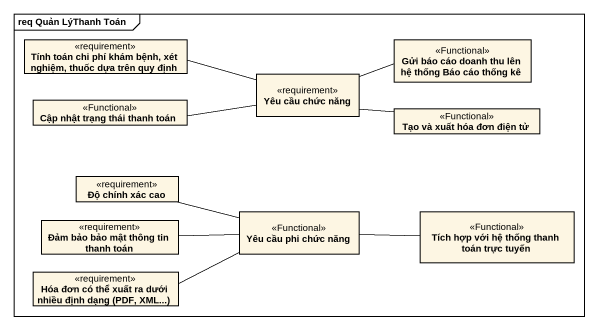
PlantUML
@startuml
mainframe req Quản LýThanh Toán
hide circle
hide empty members
class "Tính toán chi phí khám bệnh, xét nghiệm, thuốc dựa trên quy định" as Tính_toán_chi_phí_khám_bệnh <<requirement>>
class "Gửi báo cáo doanh thu lên hệ thống Báo cáo thống kê" as Gửi_báo_cáo_doanh_thu_lên <<Functional>>
class "Yêu cầu chức năng" as Yêu_cầu_chức_năng <<requirement>>
class "Cập nhật trạng thái thanh toán" as Cập_nhật_trạng_thái_thanh <<Functional>>
class "Tạo và xuất hóa đơn điện tử" as Tạo_và_xuất_hóa_đơn_điện_tử <<Functional>>
class "Độ chính xác cao" as Độ_chính_xác_cao <<requirement>>
class "Đảm bảo bảo mật thông tin thanh toán" as Đảm_bảo_bảo_mật_thông_tin <<requirement>>
class "Yêu cầu phi chức năng" as Yêu_cầu_phi_chức_năng <<Functional>>
class "Tích hợp với hệ thống thanh toán trực tuyến" as Tích_hợp_với_hệ_thống_thanh <<Functional>>
class "Hóa đơn có thể xuất ra dưới nhiều định dạng (PDF, XML...)" as Hóa_đơn_có_thể_xuất_ra_dưới <<requirement>>
Tính_toán_chi_phí_khám_bệnh -right- Yêu_cầu_chức_năng
Yêu_cầu_chức_năng -right- Gửi_báo_cáo_doanh_thu_lên
Cập_nhật_trạng_thái_thanh -right- Yêu_cầu_chức_năng
Tạo_và_xuất_hóa_đơn_điện_tử -left- Yêu_cầu_chức_năng
Độ_chính_xác_cao -right- Yêu_cầu_phi_chức_năng
Đảm_bảo_bảo_mật_thông_tin -right- Yêu_cầu_phi_chức_năng
Yêu_cầu_phi_chức_năng -right- Tích_hợp_với_hệ_thống_thanh
Hóa_đơn_có_thể_xuất_ra_dưới -right- Yêu_cầu_phi_chức_năng
@enduml
